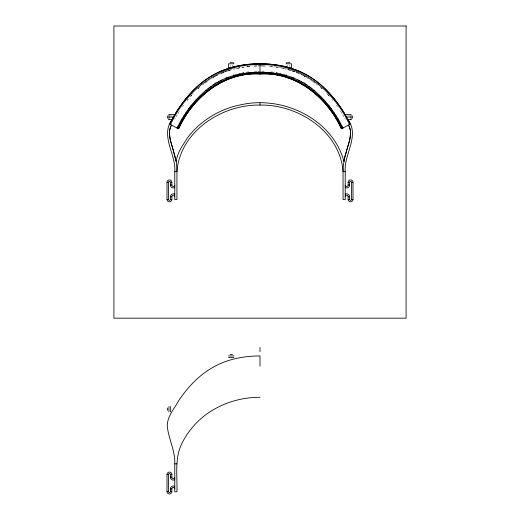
<?xml version="1.0" encoding="UTF-8"?>
<svg xmlns="http://www.w3.org/2000/svg" width="520" height="520" viewBox="0 0 520 520"><rect width="100%" height="100%" fill="white"/><g stroke="black" fill="none" stroke-linecap="round" stroke-linejoin="round"><path stroke-width="0.39" stroke-dasharray="2.6 1.95" d="M287.612 66.521L287.612 65.15M289.848 66.489L289.848 65.13M174.636 119.23L175.188 118.261M176.118 116.688L177.216 114.855M177.951 113.633L179.621 111.007M182.455 106.808L183.619 105.17M187.135 100.535L188.11 99.359L187.167 100.503M190.535 96.499L191.497 95.401M192.01 94.828L190.781 96.194L193.219 93.516M198.016 88.797L199.569 87.373M198.283 88.53L199.141 87.757M202.677 84.76L203.743 83.922M205.875 82.309L207.474 81.153M213.668 77.233L211.594 78.481L212.277 78.046M215.066 82.706L215.716 82.323M212.972 77.636L215.794 76.063L215.078 76.447M217.211 75.322L216.495 75.686L218.641 74.614L217.919 74.965M221.54 73.281L224.484 72.072L219.362 74.282L220.811 73.606M225.764 77.409L226.453 77.136M225.972 71.513L225.225 71.786L232.044 69.543L230.51 69.992M226.72 71.24L227.474 70.974M228.228 70.72L229.749 70.226M233.525 74.77L234.247 74.568M234.37 68.919L233.584 69.121L244.433 66.976M235.703 74.184L236.438 74.002M235.937 68.536L237.517 68.185M238.661 73.495L240.149 73.184M239.428 73.457L240.175 73.3M242.424 72.767L243.958 72.52M242.327 67.282L243.952 67.028M243.211 72.761L243.971 72.638M246.266 72.195L248.625 71.922M249.724 66.365L246.395 66.71L250.582 66.293M246.395 66.71L248.053 66.521M247.845 72.13L248.638 72.046M253.962 66.073L259.136 65.93M254.228 71.5L259.175 71.364M254.469 66.059L259.305 65.936M258.349 71.493L259.175 71.481M258.258 65.943L259.422 65.93M169.669 115.947L172.582 115.947M347.418 115.947L350.331 115.947M260 65.93L263.478 65.975M261.729 65.943L266.038 66.073M261.651 71.37L265.772 71.5M263.452 65.975L265.531 66.059M269.418 66.293L273.605 66.71L270.257 66.365M271.375 71.922L273.735 72.195M271.362 72.046L272.155 72.13M274.255 66.794L276.881 67.151M276.048 67.028L277.673 67.282M276.042 72.52L277.576 72.767M276.029 72.638L276.789 72.761M276.861 67.151L281.69 68.016M279.851 73.184L281.339 73.495M279.825 73.3L280.572 73.457M280.105 67.704L283.283 68.361M282.483 68.185L284.063 68.536M283.27 68.354L293.28 71.24M283.562 74.002L284.297 74.184M285.63 68.919L286.416 69.121M285.753 74.568L286.475 74.77M287.957 69.543L289.49 69.992M290.251 70.226L291.772 70.72M292.526 70.974L294.769 71.799L294.028 71.513M293.547 77.136L294.236 77.409M298.461 73.281L295.516 72.072L300.638 74.282L299.189 73.606M305.63 76.817A83.122 83.122 0 0 0 301.366 74.594L302.081 74.965M301.36 74.614L303.498 75.699L302.789 75.322M304.922 76.447L304.207 76.063L308.406 78.481L307.723 78.046M306.332 77.233L307.028 77.636M304.284 82.323L304.935 82.706M312.526 81.153L314.125 82.309M316.257 83.922L317.324 84.76M320.86 87.757L321.718 88.53M320.431 87.373L321.984 88.797M326.781 93.516L329.238 96.213L327.99 94.828M328.503 95.401L329.466 96.499M331.89 99.359L332.865 100.535M336.382 105.17L337.545 106.808M340.379 111.007L343.882 116.688M344.812 118.261L345.365 119.23M232.388 65.15L232.388 66.521M230.152 65.13L230.152 66.489M287.976 69.478A83.122 83.122 0 0 1 297.005 72.631M309.797 79.306A83.122 83.122 0 0 1 315.211 83.064M204.789 83.064A83.122 83.122 0 0 1 210.203 79.306M214.37 76.817A83.122 83.122 0 0 1 218.634 74.594M222.995 72.631A83.122 83.122 0 0 1 232.024 69.478M239.103 67.853L238.31 68.016L239.895 67.704L239.103 67.853"/><path stroke-width="0.78" d="M228.592 68.328L228.592 63.772L233.948 63.772M347.731 146.848C349.901 139.919 352.359 131.976 348.55 125.106M350.545 133.685L349.719 139.75L347.282 148.298M347.393 147.934L344.955 156.572L343.603 163.703A59.657 59.657 0 0 0 343.057 171.665L343.063 199.635L345.222 199.635L345.222 171.665C343.856 154.44 359.496 136.519 348.459 120.354M260 366.184L260 355.947C248.742 355.979 237.445 357.481 226.766 361.114A83.07 83.07 0 0 0 209.053 369.681C196.619 377.683 186.524 388.843 178.399 401.109C174.037 409.123 166.862 416.845 167.317 426.543C168.656 439.192 175.311 450.873 174.779 463.84L174.779 491.81L176.936 491.81C177.45 475.196 174.226 457.216 182.656 441.935C186.797 433.817 192.484 426.562 199.114 420.329C215.488 405.171 237.796 397.228 260 397.274M346.944 149.416L345.163 155.734A76.063 76.063 0 0 0 343.941 161.434C332.481 118.788 282.692 95.401 241.202 104.722C219.726 108.803 199.693 120.939 186.849 138.723C182.436 146.198 175.682 154.577 176.397 163.703A59.657 59.657 0 0 1 176.943 171.665L176.936 199.635L174.779 199.635L174.779 171.665C176.144 154.44 160.505 136.519 171.542 120.354M347.054 149.038L347.172 148.668M171.451 125.106C167.642 131.976 170.099 139.919 172.269 146.848M170.475 124.599C186.219 90.012 220.688 62.654 260 64.831C299.312 62.654 333.781 90.012 349.525 124.599M177.06 128.011L177.561 127.062M177.853 128.427C192.27 96.603 223.711 70.98 260 73.138C296.289 70.98 327.73 96.603 342.147 128.427M169.93 124.312L169.546 124.117L173.881 116.207C183.008 100.568 194.928 86.112 210.522 76.59A82.83 82.83 0 0 1 222.06 70.72L228.787 68.296M171.743 119.984L171.944 119.613M181.233 120.497L182.267 118.755M174.831 114.608L168.935 114.439L168.935 119.724M242.573 73.639C212.531 77.877 189.819 101.855 177.086 128.031L178.51 128.765C192.81 97.195 223.983 71.727 260 73.879C296.017 71.727 327.19 97.195 341.49 128.765L342.914 128.031C330.187 101.855 307.469 77.877 277.427 73.639M183.319 117.02L184.399 115.31M185.497 113.62L186.03 112.82M188.76 108.895L189.319 108.127M190.983 105.917L191.542 105.203M286.293 62.972L286.715 62.55M200.304 96.759L200.876 96.187M205.562 90.597L206.167 90.097M208.013 88.627L208.637 88.153M209.248 87.698L209.865 87.243M210.483 86.801L211.107 86.359M212.999 85.085L215.534 83.492M216.821 82.745L217.471 82.375M218.12 82.017L218.777 81.666M350.071 124.312L350.454 124.117L346.053 116.103M350.46 124.111L341.374 128.83C327.093 97.299 295.971 71.858 260 74.009C224.029 71.858 192.907 97.299 178.627 128.83L169.54 124.111M220.083 80.984L222.06 80.015M226.103 78.26L228.852 77.22M228.911 68.231L229.743 67.971M229.886 67.925L233.831 66.833M233.772 75.654L235.931 75.075M240.325 74.087L241.066 73.944M242.58 73.671C254.072 71.741 265.928 71.741 277.42 73.671M246.383 73.106L247.15 73.014M248.716 72.839L249.503 72.761M250.296 72.689L251.082 72.625M252.661 72.508L253.461 72.462M345.222 171.665L343.063 171.665C340.113 131.488 298.019 104.228 260 105.099C221.982 104.228 179.888 131.488 176.936 171.665L174.779 171.665M255.086 72.377L257.536 72.3M285.981 66.781A91.325 91.325 0 0 0 282.678 66.02C264.206 62.302 244.699 63.05 226.766 68.939A83.07 83.07 0 0 0 209.053 77.506C194.181 87.067 182.748 101.081 173.881 116.207L171.899 119.71L168.935 119.672M290.062 67.912L286.981 67.041C270.79 63.05 253.669 62.68 237.322 66.02A91.325 91.325 0 0 0 234.019 66.781M345.072 114.445L351.065 114.439L351.065 119.724M230.074 62.309L232.466 62.309M287.534 62.309L289.926 62.309M286.052 63.772L291.408 63.772L291.408 68.328M168.935 117.052L173.394 117.052M346.606 117.052L351.065 117.052M167.018 182.344L168.461 182.344A0.975 0.975 0 0 1 169.436 181.369A0.975 0.975 0 0 1 170.411 182.344L170.411 185.022A2.925 2.925 0 0 0 174.779 187.564M170.411 182.344L171.853 182.344L171.873 185.022A1.463 1.463 0 0 0 173.238 186.485A1.463 1.463 0 0 0 174.779 185.205M345.222 185.205A1.463 1.463 0 0 0 346.762 186.485A1.463 1.463 0 0 0 348.127 185.022L348.127 182.344L349.59 182.344A0.975 0.975 0 0 1 350.565 181.369A0.975 0.975 0 0 1 351.54 182.344L351.54 199.388A0.975 0.975 0 0 1 350.565 200.363A0.975 0.975 0 0 1 349.59 199.388L349.59 196.709A2.925 2.925 0 0 0 345.222 194.175M351.54 182.344L352.982 182.344M170.411 185.022L171.853 185.022M348.147 185.022L349.59 185.022L349.59 182.344M168.461 182.344L168.461 199.388A0.975 0.975 0 0 0 169.436 200.363A0.975 0.975 0 0 0 170.411 199.388L170.411 196.709L171.853 196.709A1.463 1.463 0 0 1 173.238 195.254A1.463 1.463 0 0 1 174.779 196.534M345.222 196.534A1.463 1.463 0 0 1 346.762 195.254A1.463 1.463 0 0 1 348.127 196.709L349.59 196.709M167.018 199.388L168.461 199.388M170.411 199.388L171.853 199.388L171.873 196.709M348.127 196.709L348.127 199.388L349.59 199.388M351.54 199.388L352.982 199.388M230.074 354.49L232.466 354.49M228.592 355.947L233.948 355.947M228.605 357.416L233.935 357.416M174.779 463.84L176.936 463.84M167.018 474.526L168.461 474.526A0.975 0.975 0 0 1 169.436 473.551A0.975 0.975 0 0 1 170.411 474.526L170.411 477.204A2.925 2.925 0 0 0 174.779 479.739M170.411 474.526L171.853 474.526L171.873 477.204A1.463 1.463 0 0 0 173.238 478.66A1.463 1.463 0 0 0 174.779 477.38M170.411 477.204L171.853 477.204M168.461 474.526L168.461 491.569A0.975 0.975 0 0 0 169.436 492.538A0.975 0.975 0 0 0 170.411 491.569L170.411 488.891L171.853 488.891A1.463 1.463 0 0 1 173.238 487.428A1.463 1.463 0 0 1 174.779 488.709M167.018 491.569L168.461 491.569M170.411 491.569L171.853 491.569L171.873 488.891M348.114 119.724L351.065 119.672M262.464 72.3L264.914 72.377M266.539 72.462L267.339 72.508M268.918 72.625L269.704 72.689M270.498 72.761L271.284 72.839M272.851 73.014L273.618 73.106M278.935 73.944L279.675 74.087M286.169 66.833L293.235 68.939A83.07 83.07 0 0 1 310.947 77.506C325.819 87.067 337.253 101.081 346.119 116.207M284.07 75.075L286.228 75.654M290.212 67.957L291.252 68.282M291.213 68.296L297.94 70.72A82.83 82.83 0 0 1 309.478 76.59C324.5 85.631 336.563 100.178 345.144 114.562M291.148 77.22L293.897 78.26M297.94 80.015L299.917 80.984M301.223 81.666L301.88 82.017M302.53 82.375L303.18 82.745M304.467 83.492L307.002 85.085M308.893 86.359L309.517 86.801M310.135 87.243L310.752 87.698M311.363 88.153L311.987 88.627M233.285 62.55L233.708 62.972M313.833 90.097L314.438 90.597M319.124 96.187L319.696 96.759M328.458 105.203L329.017 105.917M330.681 108.127L331.24 108.895M333.97 112.82L334.503 113.62M335.601 115.31L336.681 117.02M337.734 118.755L338.767 120.497M348.056 119.613L348.257 119.984M342.44 127.062L342.94 128.011M172.718 148.298L170.281 139.75L169.455 133.685M172.608 147.934L172.946 149.038M172.828 148.668L176.053 161.434A76.063 76.063 0 0 0 174.837 155.734L173.056 149.416M352.521 115.849L352.521 118.261M260 63.785L260 74.009M260 102.941L260 105.099M260 347.38L260 351.598M170.651 406.562L170.651 411.905M168.935 406.562L168.935 411.905M167.479 115.849L167.479 118.261M167.479 408.025L167.479 410.436M348.127 182.344A2.438 2.438 0 0 1 350.565 179.914A2.438 2.438 0 0 1 353.002 182.344L353.002 199.388A2.438 2.438 0 0 1 350.565 201.825A2.438 2.438 0 0 1 348.127 199.388M349.59 185.022A2.925 2.925 0 0 1 345.222 187.564M348.595 125.08A18.057 18.057 0 0 1 350.558 133.685M171.873 182.344A2.438 2.438 0 0 0 169.436 179.914A2.438 2.438 0 0 0 166.998 182.344L166.998 199.388A2.438 2.438 0 0 0 169.436 201.825A2.438 2.438 0 0 0 171.873 199.388M170.411 196.709A2.925 2.925 0 0 1 174.779 194.175M169.442 133.685A18.057 18.057 0 0 1 171.405 125.08M171.873 474.526A2.438 2.438 0 0 0 169.436 472.089A2.438 2.438 0 0 0 166.998 474.526L166.998 491.569A2.438 2.438 0 0 0 169.436 494A2.438 2.438 0 0 0 171.873 491.569M170.411 488.891A2.925 2.925 0 0 1 174.779 486.35M406.088 26L113.913 26L113.913 318.175L406.088 318.175L406.088 26"/></g></svg>
